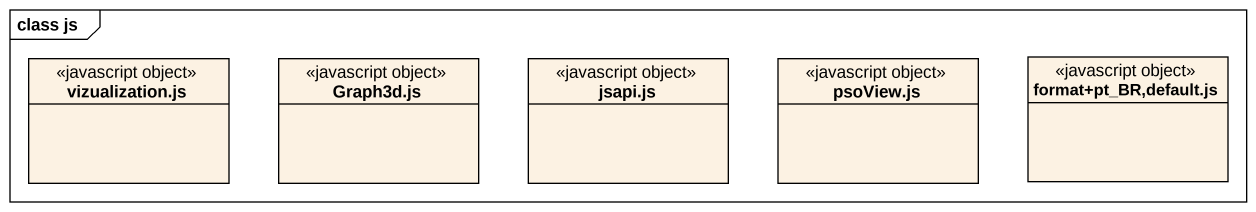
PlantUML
@startuml
mainframe class js
hide circle
hide empty members
class "vizualization.js" as vizualization_js <<javascript object>>
class "Graph3d.js" as Graph3d_js <<javascript object>>
class "jsapi.js" as jsapi_js <<javascript object>>
class "psoView.js" as psoView_js <<javascript object>>
class "format+pt_BR,default.js" as format_pt_BR_default_js <<javascript object>>
@enduml
